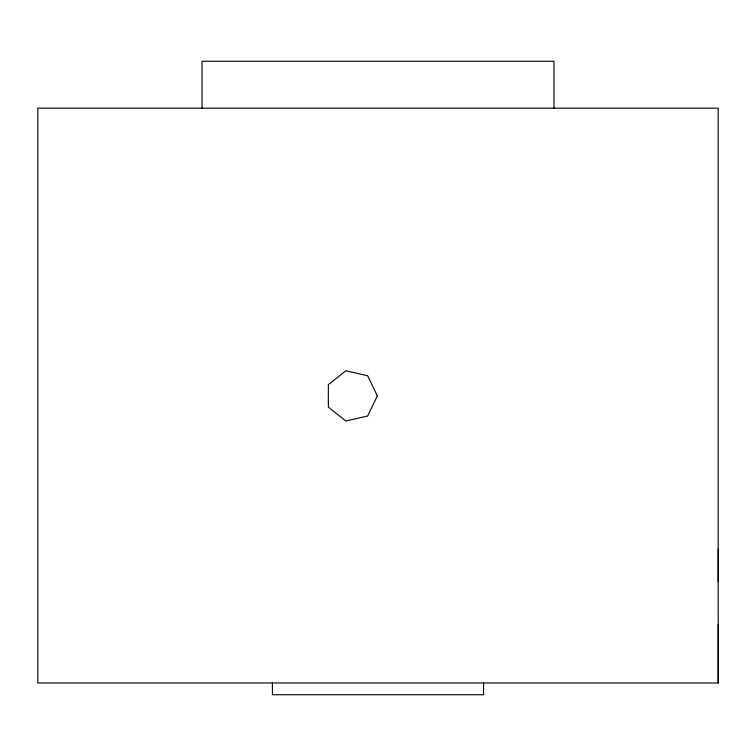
<?xml version="1.0" encoding="UTF-8"?>
<svg xmlns="http://www.w3.org/2000/svg" width="756" height="756" viewBox="0 0 756 756"><rect width="100%" height="100%" fill="white"/><g stroke="black" fill="none" stroke-linecap="round" stroke-linejoin="round"><path stroke-width="1.13" d="M718.2 683.008L718.2 108.184L37.8 108.184L37.8 683.008L718.2 683.008L718.2 624.352M718.2 581.572L718.2 549.281M553.968 108.184L553.968 61.264L202.032 61.264L202.032 108.184M483.575 683.008L483.575 694.736L272.425 694.736L272.425 683.008M377.329 395.889L367.633 416.036L345.832 421.007L328.35 407.068L328.35 384.709L345.832 370.771L367.633 375.741L377.329 395.889"/></g></svg>
